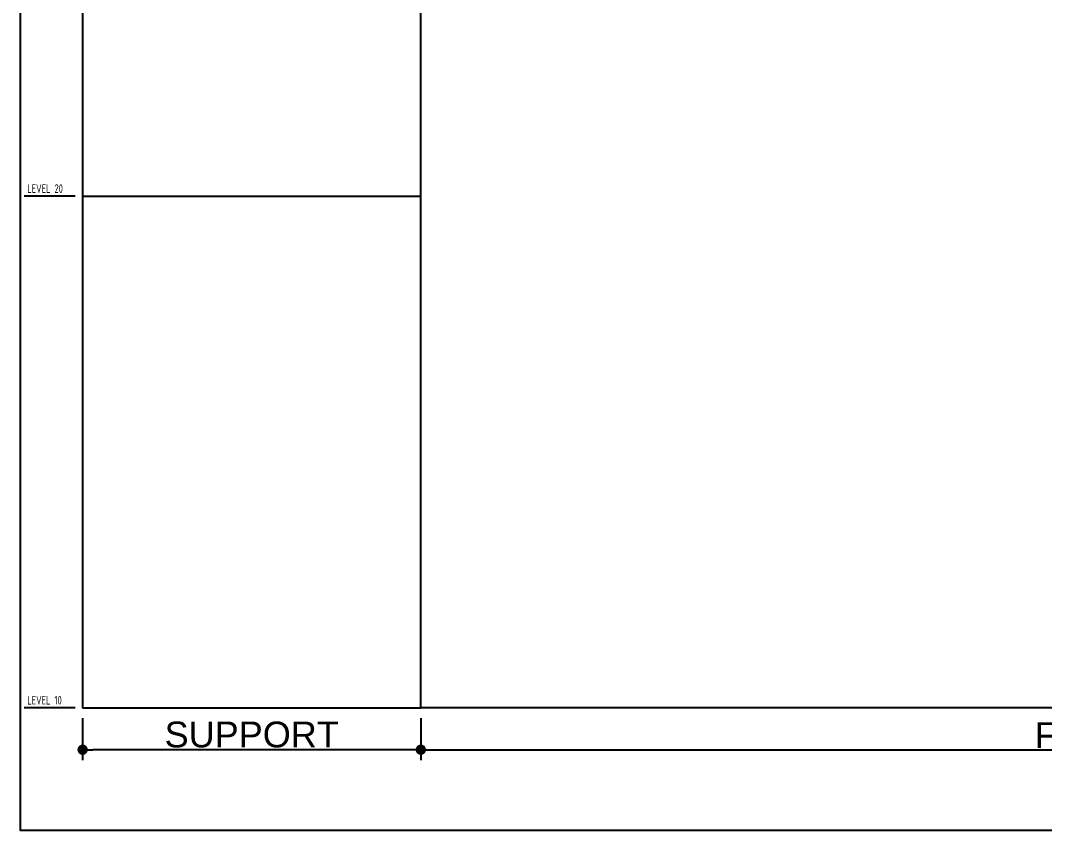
# Model space of a CAD drawing. Extents: x 41366 to 43339, y 84937 to 85507.
# Drawn here: x 41365.6 to 41663.2, y 84936.7 to 85172.1 of the extents above; entities that cross this region are included whole.
import ezdxf

# ---------------------------------------------------------------- set-up
doc = ezdxf.new("R2010")
doc.units = 0
doc.header["$LTSCALE"] = 10
for name, color, linetype in [('A-DETL-01', 1, 'Continuous'), ('M-CEQPM-TEXT', 3, 'Continuous'), ('txt', 2, 'Continuous')]:
    doc.layers.add(name, color=color, linetype=linetype)
doc.styles.add('AA-TXT', font='isocp.shx', dxfattribs={"bigfont": 'chineset.shx'})
doc.dimstyles.new('10-dim', dxfattribs={"dimscale": 10, "dimtxt": 0.25, "dimasz": 0.1, "dimexe": 0.1, "dimexo": 0.1, "dimgap": 0.05, "dimtad": 1, "dimdec": 0, "dimlfac": 100, "dimdsep": 46, "dimtxsty": 'AA-TXT', "dimblk": 'DOT', "dimcen": 2, "dimclrd": 256, "dimclre": 256, "dimclrt": 256, "dimazin": 0, "dimtfac": 1, "dimtdec": 0, "dimtix": 1, "dimtmove": 2, "dimatfit": 3, "dimldrblk": 'CIR', "dimfxl": 1, "dimtvp": 1, "dimtolj": 1, "dimtzin": 0, "dimarcsym": 0})

# ---------------------------------------------------------------- blocks, each defined once
blk = doc.blocks.new('_DOT')
at = {"color": 0, "linetype": 'ByBlock'}
blk.add_line((-0.5, 0), (-1, 0), dxfattribs=at)
at = {"color": 0, "linetype": 'ByBlock', "const_width": 0.5}
blk.add_lwpolyline([(-0.25, 0, 1), (0.25, 0, 1)], format="xyb", close=True, dxfattribs=at)
blk = doc.blocks.new('*D5')
at = {"layer": 'DEFPOINTS', "color": 0, "transparency": 16777216}
for p in [(41481.92, 84972.34), (41859.11, 84972.34), (41859.11, 84960.17)]:
    blk.add_point(p, dxfattribs=at)
at = {"layer": 'txt', "lineweight": -2, "transparency": 16777216}
for p, q in [((41481.92, 84969.34), (41481.92, 84957.17)), ((41859.11, 84969.34), (41859.11, 84957.17)), ((41484.92, 84960.17), (41856.11, 84960.17))]:
    blk.add_line(p, q, dxfattribs=at)
at = {"layer": 'txt', "lineweight": -2, "transparency": 16777216, "xscale": 3, "yscale": 3, "zscale": 3, "rotation": 180}
blk.add_blockref('_DOT', (41481.92, 84960.17), dxfattribs=at)
at = {"layer": 'txt', "lineweight": -2, "transparency": 16777216, "xscale": 3, "yscale": 3, "zscale": 3}
blk.add_blockref('_DOT', (41859.11, 84960.17), dxfattribs=at)
at = {"layer": 'txt', "transparency": 16777216, "insert": (41670.51, 84964.42), "char_height": 7.5, "attachment_point": 5, "style": 'AA-TXT'}
blk.add_mtext('\\A1;{\\fArial|b0|i0|c0|p34;FAB', dxfattribs=at)
blk = doc.blocks.new('CIR')
at = {"color": 0}
blk.add_line((1, 0), (-1, 0), dxfattribs=at)
at = {"color": 3}
blk.add_circle((0, 0), 0.5, dxfattribs=at)
blk = doc.blocks.new('*D6')
at = {"layer": 'DEFPOINTS', "color": 0, "transparency": 16777216}
for p in [(41383.63, 84972.34), (41481.92, 84972.34), (41383.63, 84960.17)]:
    blk.add_point(p, dxfattribs=at)
at = {"layer": 'txt', "lineweight": -2, "transparency": 16777216}
for p, q in [((41383.63, 84969.34), (41383.63, 84957.17)), ((41481.92, 84969.34), (41481.92, 84957.17)), ((41478.92, 84960.17), (41386.63, 84960.17))]:
    blk.add_line(p, q, dxfattribs=at)
at = {"layer": 'txt', "lineweight": -2, "transparency": 16777216, "xscale": 3, "yscale": 3, "zscale": 3, "rotation": 180}
blk.add_blockref('_DOT', (41383.63, 84960.17), dxfattribs=at)
at = {"layer": 'txt', "lineweight": -2, "transparency": 16777216, "xscale": 3, "yscale": 3, "zscale": 3}
blk.add_blockref('_DOT', (41481.92, 84960.17), dxfattribs=at)
at = {"layer": 'txt', "transparency": 16777216, "insert": (41432.78, 84964.55), "char_height": 7.5, "attachment_point": 5, "style": 'AA-TXT'}
blk.add_mtext('\\A1;{\\fArial|b0|i0|c0|p34;SUPPORT}', dxfattribs=at)

msp = doc.modelspace()

# ---------------------------------------------------------------- linework, layer by layer
at = {"layer": 'A-DETL-01', "linetype": 'Continuous'}
for p, q in [((41383.633, 85289.407), (41383.633, 84972.344)), ((41383.633, 85121.057), (41481.917, 85121.057)), ((41383.633, 84972.344), (41481.917, 84972.344))]:
    msp.add_line(p, q, dxfattribs=at)
msp.add_lwpolyline([(41859.106, 85184.775), (41859.106, 84972.344), (41481.917, 84972.344), (41481.917, 85184.775), (41859.106, 85184.775)], dxfattribs=at)
at = {"layer": 'DEFPOINTS', "color": 1}
msp.add_lwpolyline([(41365.567, 85507.146), (42076.347, 85507.146), (42076.347, 84936.686), (41365.567, 84936.686)], close=True, dxfattribs=at)
at = {"layer": 'M-CEQPM-TEXT'}
for p, q in [((41381.502, 85121.057), (41366.66, 85121.057)), ((41381.502, 84972.344), (41366.66, 84972.344))]:
    msp.add_line(p, q, dxfattribs=at)

# ---------------------------------------------------------------- texts
at = {"layer": 'M-CEQPM-TEXT', "style": 'AA-TXT', "width": 0.8}
for s, p in [('LEVEL 20', (41367.523, 85122.024)), ('LEVEL 10', (41367.523, 84973.31))]:
    msp.add_text(s, height=2.5, dxfattribs=at).set_placement(p)

# ---------------------------------------------------------------- dimensions: what is measured, and where the dimension line sits
at = {"layer": 'txt'}
dim = msp.add_linear_dim(base=(41383.633, 84960.167), p1=(41481.917, 84972.344), p2=(41383.633, 84972.344), angle=180, text='{\\fArial|b0|i0|c0|p34;SUPPORT}', dimstyle='10-dim', override={"dimtxt": 0.75, "dimasz": 0.3, "dimexe": 0.3, "dimexo": 0.3}, dxfattribs=at)
dim.commit()
dim.dimension.update_dxf_attribs({"geometry": '*D6', "text_midpoint": (41432.775, 84964.547)})
dim = msp.add_linear_dim(base=(41859.106, 84960.167), p1=(41481.917, 84972.344), p2=(41859.106, 84972.344), text='{\\fArial|b0|i0|c0|p34;FAB', dimstyle='10-dim', override={"dimtxt": 0.75, "dimasz": 0.3, "dimexe": 0.3, "dimexo": 0.3}, dxfattribs=at)
dim.commit()
dim.dimension.update_dxf_attribs({"geometry": '*D5', "text_midpoint": (41670.511, 84964.417)})

doc.saveas('drawing.dxf')
